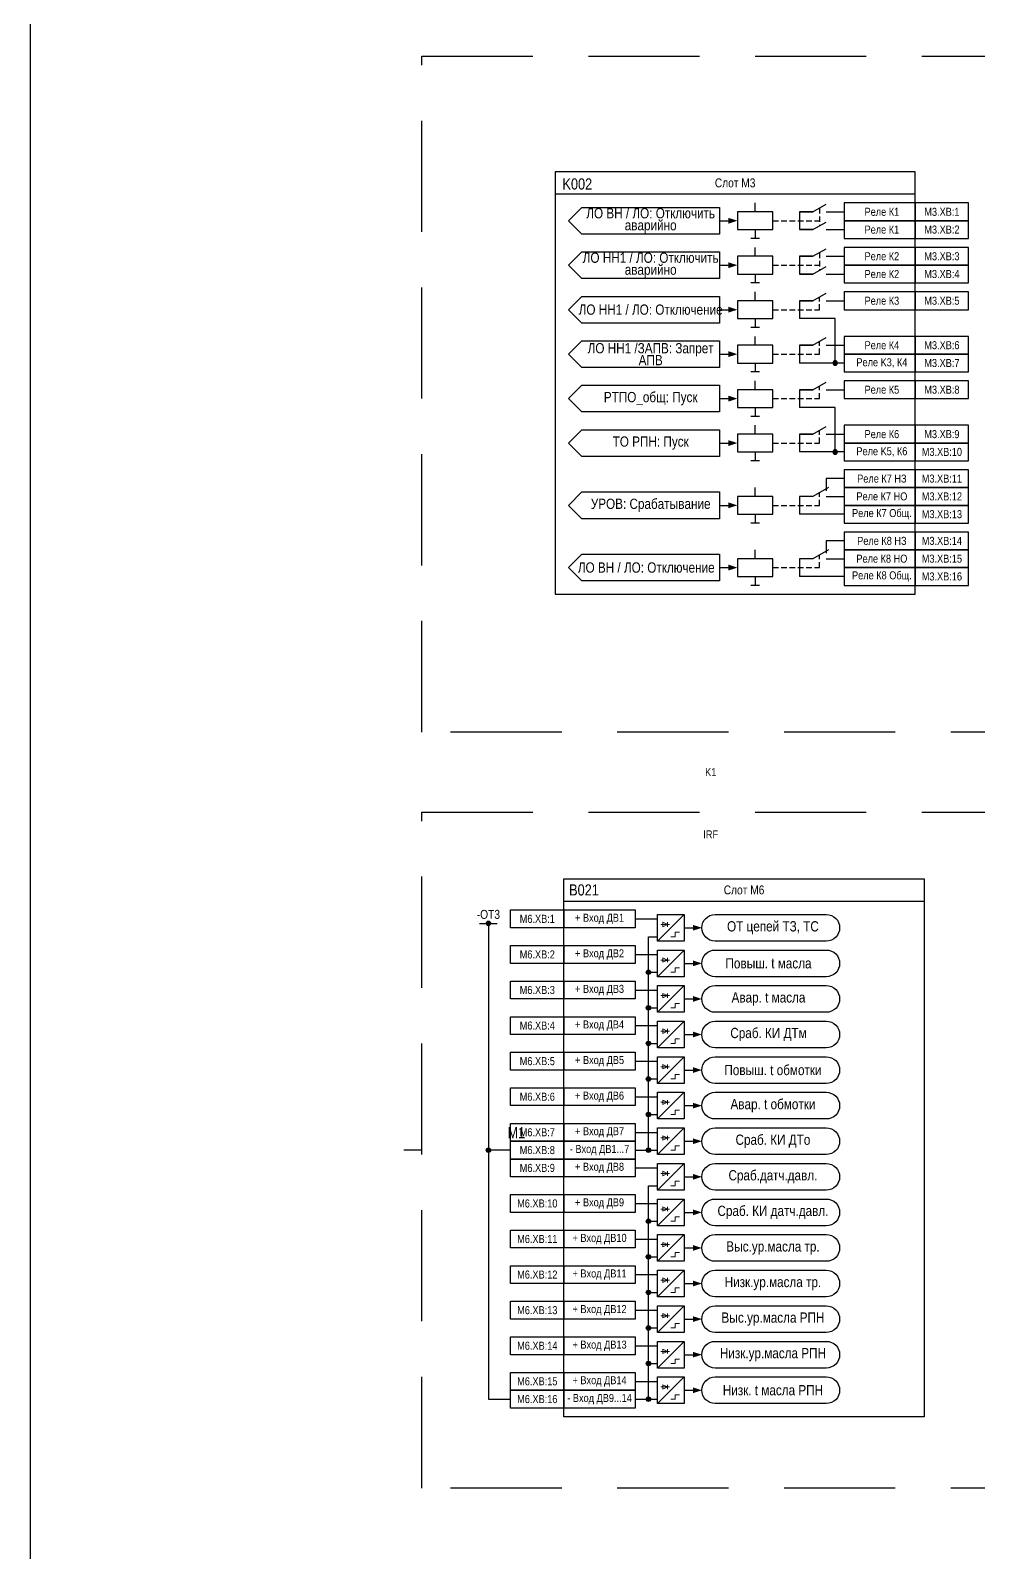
# Model space of a CAD drawing. Header units: millimetres. Extents: x 1657 to 5785, y -558 to 1129.
# Drawn here: x 3847 to 4060.2, y 166.5 to 508.8 of the extents above; entities that cross this region are included whole.
import ezdxf
from ezdxf.enums import TextEntityAlignment as Align

# ---------------------------------------------------------------- set-up
doc = ezdxf.new("R2010")
doc.units = ezdxf.units.MM
doc.linetypes.add('штриховая2', pattern=[0.375, 0.25, -0.125])
doc.layers.add('_ОРЗ_0.3', color=7, linetype='Continuous', lineweight=30)
doc.layers.add('TEXT', color=7, linetype='Continuous', lineweight=25)
doc.layers.add('Основная', color=7, linetype='Continuous')
doc.styles.add('1.8_Gost_RD', font='ARIALN.TTF', dxfattribs={"height": 1.8})
doc.styles.add('2.5_Gost_RD', font='ARIALN.TTF', dxfattribs={"height": 2.5})
doc.styles.add('2.5_ISOCPEUR', font='isocpeur.ttf', dxfattribs={"width": 0.9, "height": 2.5})
doc.styles.add('3.5_Gost_RD', font='ARIALN.TTF', dxfattribs={"height": 3.5})

# ---------------------------------------------------------------- blocks, each defined once
blk = doc.blocks.new('*U98')
at = {"layer": 'Основная', "color": 0}
blk.add_line((0, 0), (6, 3.43), dxfattribs=at)
blk = doc.blocks.new('*U109')
at = {"layer": 'Основная', "color": 0}
for p, q in [((-3, 0), (-9, 0)), ((9, 0), (3, 0))]:
    blk.add_line(p, q, dxfattribs=at)
at = {"layer": 'Основная', "ltscale": 0.25, "xscale": -1}
blk.add_blockref('*U98', (3, 0), dxfattribs=at)
at = {"layer": 'Основная', "style": '2.5_ISOCPEUR'}
for tag, p in [('В1', (-14, 6)), ('ОУ', (-2, 10)), ('В2', (-6, 4))]:
    blk.add_attdef(tag, text='', height=2.5, dxfattribs=at).set_placement(p, align=Align.MIDDLE_CENTER)
blk = doc.blocks.new('Точка')
at = {"ltscale": 100}
h = blk.add_hatch(color=256, dxfattribs=at)
h.dxf.hatch_style = 1
edge = h.paths.add_edge_path()
edge.add_arc((0, 0), 0.5, 0, 360)
blk.add_circle((0, 0), 0.5, dxfattribs=at)
blk = doc.blocks.new('*U114')
at = {"ltscale": 0.25}
blk.add_line((0, 0), (3, 0), dxfattribs=at)
blk.add_lwpolyline([(2, 0, 1.3, 0, 0), (4, 0, 0, 0, 0)], format="xyseb", dxfattribs=at)

msp = doc.modelspace()

# ---------------------------------------------------------------- linework, layer by layer
at = {"ltscale": 100}
for p, q in [((4010, 468), (4010, 470)), ((4023, 468), (4020, 468)), ((4029, 468), (4030, 468)), ((4010, 464), (4010, 462)), ((4023, 464), (4020, 464)), ((4029, 464), (4030, 464)), ((4011, 462), (4009, 462)), ((4010, 458), (4010, 460)), ((4023, 458), (4020, 458)), ((4029, 458), (4030, 458)), ((4011, 452), (4009, 452)), ((4010, 454), (4010, 452)), ((4023, 454), (4020, 454)), ((4029, 454), (4030, 454)), ((4010, 448), (4010, 450)), ((4023, 448), (4020, 448)), ((4029, 448), (4030, 448)), ((4011, 442), (4009, 442)), ((4010, 444), (4010, 442)), ((4028, 444), (4020, 444)), ((4010, 438), (4010, 440)), ((4023, 438), (4020, 438)), ((4029, 438), (4030, 438)), ((4011, 432), (4009, 432)), ((4010, 434), (4010, 432)), ((4030, 434), (4020, 434)), ((4010, 428), (4010, 430)), ((4023, 428), (4020, 428)), ((4029, 428), (4030, 428)), ((4011, 422), (4009, 422)), ((4010, 424), (4010, 422)), ((4028, 424), (4020, 424)), ((4010, 418), (4010, 420)), ((4023, 418), (4020, 418)), ((4029, 418), (4030, 418)), ((4011, 412), (4009, 412)), ((4010, 414), (4010, 412)), ((4030, 414), (4020, 414)), ((4010, 404), (4010, 406)), ((4023, 404), (4020, 404)), ((4026, 404), (4030, 404)), ((4011, 398), (4009, 398)), ((4010, 400), (4010, 398)), ((4030, 400), (4020, 400)), ((4010, 390), (4010, 392)), ((4023, 390), (4020, 390)), ((4026, 390), (4030, 390)), ((4011, 384), (4009, 384)), ((4010, 386), (4010, 384)), ((4030, 386), (4020, 386)), ((3948, 308), (3952, 308)), ((3950, 308), (3950, 201)), ((3935, 257), (3931, 257)), ((3955, 257), (3950, 257)), ((3950, 201), (3955, 201))]:
    msp.add_line(p, q, dxfattribs=at)
at = {"lineweight": 13, "ltscale": 0.25}
for p, q in [((3990.25, 308.25), (3990.25, 307.25)), ((3990.25, 300.25), (3990.25, 299.25)), ((3990.25, 292.25), (3990.25, 291.25)), ((3990.25, 284.25), (3990.25, 283.25)), ((3990.25, 276.25), (3990.25, 275.25)), ((3990.25, 268.25), (3990.25, 267.25)), ((3990.25, 260.25), (3990.25, 259.25)), ((3990.25, 252.25), (3990.25, 251.25)), ((3990.25, 244.25), (3990.25, 243.25)), ((3990.25, 236.25), (3990.25, 235.25)), ((3990.25, 228.25), (3990.25, 227.25)), ((3990.25, 220.25), (3990.25, 219.25)), ((3990.25, 212.25), (3990.25, 211.25)), ((3990.25, 204.25), (3990.25, 203.25))]:
    msp.add_line(p, q, dxfattribs=at)
at = {"ltscale": 100}
for points in [[(3847, 707), (4793, 707), (4793, -188), (3847, -188)], [(4046, 470), (4030, 470), (4030, 466), (4046, 466)], [(4058, 470), (4046, 470), (4046, 466), (4058, 466)], [(4014, 468), (4006, 468), (4006, 464), (4014, 464)], [(4046, 466), (4030, 466), (4030, 462), (4046, 462)], [(4058, 466), (4046, 466), (4046, 462), (4058, 462)], [(4046, 460), (4030, 460), (4030, 456), (4046, 456)], [(4058, 460), (4046, 460), (4046, 456), (4058, 456)], [(4014, 458), (4006, 458), (4006, 454), (4014, 454)], [(4046, 456), (4030, 456), (4030, 452), (4046, 452)], [(4058, 456), (4046, 456), (4046, 452), (4058, 452)], [(4046, 450), (4030, 450), (4030, 446), (4046, 446)], [(4058, 450), (4046, 450), (4046, 446), (4058, 446)], [(4014, 448), (4006, 448), (4006, 444), (4014, 444)], [(4046, 440), (4030, 440), (4030, 436), (4046, 436)], [(4058, 440), (4046, 440), (4046, 436), (4058, 436)], [(4014, 438), (4006, 438), (4006, 434), (4014, 434)], [(4046, 436), (4030, 436), (4030, 432), (4046, 432)], [(4058, 436), (4046, 436), (4046, 432), (4058, 432)], [(4014, 428), (4006, 428), (4006, 424), (4014, 424)], [(4046, 430), (4030, 430), (4030, 426), (4046, 426)], [(4058, 430), (4046, 430), (4046, 426), (4058, 426)], [(4014, 418), (4006, 418), (4006, 414), (4014, 414)], [(4046, 420), (4030, 420), (4030, 416), (4046, 416)], [(4058, 420), (4046, 420), (4046, 416), (4058, 416)], [(4046, 416), (4030, 416), (4030, 412), (4046, 412)], [(4058, 416), (4046, 416), (4046, 412), (4058, 412)], [(4046, 410), (4030, 410), (4030, 406), (4046, 406)], [(4058, 410), (4046, 410), (4046, 406), (4058, 406)], [(3971, 405), (4002, 405), (4002, 399), (3971, 399), (3968, 402)], [(4014, 404), (4006, 404), (4006, 400), (4014, 400)], [(4046, 406), (4030, 406), (4030, 402), (4046, 402)], [(4058, 406), (4046, 406), (4046, 402), (4058, 402)], [(4046, 402), (4030, 402), (4030, 398), (4046, 398)], [(4058, 402), (4046, 402), (4046, 398), (4058, 398)], [(4046, 396), (4030, 396), (4030, 392), (4046, 392)], [(4058, 396), (4046, 396), (4046, 392), (4058, 392)], [(4046, 392), (4030, 392), (4030, 388), (4046, 388)], [(4058, 392), (4046, 392), (4046, 388), (4058, 388)], [(4014, 390), (4006, 390), (4006, 386), (4014, 386)], [(4046, 388), (4030, 388), (4030, 384), (4046, 384)], [(4058, 388), (4046, 388), (4046, 384), (4058, 384)], [(3955, 311), (3967, 311), (3967, 307), (3955, 307)], [(3967, 311), (3983, 311), (3983, 307), (3967, 307)], [(3955, 303), (3967, 303), (3967, 299), (3955, 299)], [(3967, 303), (3983, 303), (3983, 299), (3967, 299)], [(3955, 295), (3967, 295), (3967, 291), (3955, 291)], [(3967, 295), (3983, 295), (3983, 291), (3967, 291)], [(3955, 287), (3967, 287), (3967, 283), (3955, 283)], [(3967, 287), (3983, 287), (3983, 283), (3967, 283)], [(3955, 279), (3967, 279), (3967, 275), (3955, 275)], [(3967, 279), (3983, 279), (3983, 275), (3967, 275)], [(3955, 271), (3967, 271), (3967, 267), (3955, 267)], [(3967, 271), (3983, 271), (3983, 267), (3967, 267)], [(3955, 263), (3967, 263), (3967, 259), (3955, 259)], [(3967, 263), (3983, 263), (3983, 259), (3967, 259)], [(3955, 259), (3967, 259), (3967, 255), (3955, 255)], [(3967, 259), (3983, 259), (3983, 255), (3967, 255)], [(3955, 255), (3967, 255), (3967, 251), (3955, 251)], [(3967, 255), (3983, 255), (3983, 251), (3967, 251)], [(3955, 247), (3967, 247), (3967, 243), (3955, 243)], [(3967, 247), (3983, 247), (3983, 243), (3967, 243)], [(3955, 239), (3967, 239), (3967, 235), (3955, 235)], [(3967, 239), (3983, 239), (3983, 235), (3967, 235)], [(3955, 231), (3967, 231), (3967, 227), (3955, 227)], [(3967, 231), (3983, 231), (3983, 227), (3967, 227)], [(3955, 223), (3967, 223), (3967, 219), (3955, 219)], [(3967, 223), (3983, 223), (3983, 219), (3967, 219)], [(3955, 215), (3967, 215), (3967, 211), (3955, 211)], [(3967, 215), (3983, 215), (3983, 211), (3967, 211)], [(3955, 207), (3967, 207), (3967, 203), (3955, 203)], [(3967, 207), (3983, 207), (3983, 203), (3967, 203)], [(3955, 203), (3967, 203), (3967, 199), (3955, 199)], [(3967, 203), (3983, 203), (3983, 199), (3967, 199)]]:
    msp.add_lwpolyline(points, close=True, dxfattribs=at)
at = {"linetype": 'штриховая2', "ltscale": 100}
for points in [[(3935, 503), (4120, 503), (4304, 503), (4304, 351), (3935, 351)], [(3935, 333), (4304, 333), (4304, 181), (3935, 181)]]:
    msp.add_lwpolyline(points, close=True, dxfattribs=at)
at = {"ltscale": 100}
for points in [[(4046, 472), (3965, 472)], [(4020, 468), (4020, 464)], [(4020, 458), (4020, 454)], [(4020, 448), (4020, 444)], [(4028, 434), (4028, 444)], [(4020, 438), (4020, 434)], [(4020, 428), (4020, 424)], [(4028, 414), (4028, 424)], [(4020, 418), (4020, 414)], [(4030, 408), (4026, 408), (4026, 405.25)], [(4020, 404), (4020, 400)], [(4026.5, 406), (4023, 404)], [(4030, 394), (4026, 394), (4026, 391.25)], [(4026.5, 392), (4023, 390)], [(4020, 390), (4020, 386)], [(3967, 313), (4048, 313)], [(3986, 257), (3986, 305)], [(3986, 201), (3986, 249)]]:
    msp.add_lwpolyline(points, dxfattribs=at)
at = {"linetype": 'штриховая2', "ltscale": 5}
for points in [[(4014, 466), (4024.5, 466)], [(4024.5, 468.86), (4024.5, 464.86)], [(4024.5, 458.86), (4024.5, 454.86)], [(4014, 456), (4024.5, 456)], [(4014, 446), (4024.5, 446), (4024.5, 448.86)], [(4014, 436), (4024.5, 436), (4024.5, 438.86)], [(4014, 426), (4024.5, 426), (4024.5, 428.86)], [(4014, 416), (4024.5, 416), (4024.5, 418.86)], [(4014, 402), (4024.5, 402), (4024.5, 404.86)], [(4014, 388), (4024.5, 388), (4024.5, 390.86)]]:
    msp.add_lwpolyline(points, dxfattribs=at)
for points in [[(3988, 310), (3994, 310), (3994, 304), (3988, 304)], [(3988, 302), (3994, 302), (3994, 296), (3988, 296)], [(3988, 294), (3994, 294), (3994, 288), (3988, 288)], [(3988, 286), (3994, 286), (3994, 280), (3988, 280)], [(3988, 278), (3994, 278), (3994, 272), (3988, 272)], [(3988, 270), (3994, 270), (3994, 264), (3988, 264)], [(3988, 262), (3994, 262), (3994, 256), (3988, 256)], [(3988, 254), (3994, 254), (3994, 248), (3988, 248)], [(3988, 246), (3994, 246), (3994, 240), (3988, 240)], [(3988, 238), (3994, 238), (3994, 232), (3988, 232)], [(3988, 230), (3994, 230), (3994, 224), (3988, 224)], [(3988, 222), (3994, 222), (3994, 216), (3988, 216)], [(3988, 214), (3994, 214), (3994, 208), (3988, 208)], [(3988, 206), (3994, 206), (3994, 200), (3988, 200)]]:
    msp.add_lwpolyline(points, close=True)
at = {"lineweight": 13, "ltscale": 0.25}
for points in [[(3990.25, 307.75), (3989.25, 308.25), (3989.25, 307.25), (3990.25, 307.75)], [(3990.25, 299.75), (3989.25, 300.25), (3989.25, 299.25), (3990.25, 299.75)], [(3990.25, 291.75), (3989.25, 292.25), (3989.25, 291.25), (3990.25, 291.75)], [(3990.25, 283.75), (3989.25, 284.25), (3989.25, 283.25), (3990.25, 283.75)], [(3990.25, 275.75), (3989.25, 276.25), (3989.25, 275.25), (3990.25, 275.75)], [(3990.25, 267.75), (3989.25, 268.25), (3989.25, 267.25), (3990.25, 267.75)], [(3990.25, 259.75), (3989.25, 260.25), (3989.25, 259.25), (3990.25, 259.75)], [(3990.25, 251.75), (3989.25, 252.25), (3989.25, 251.25), (3990.25, 251.75)], [(3990.25, 243.75), (3989.25, 244.25), (3989.25, 243.25), (3990.25, 243.75)], [(3990.25, 235.75), (3989.25, 236.25), (3989.25, 235.25), (3990.25, 235.75)], [(3990.25, 227.75), (3989.25, 228.25), (3989.25, 227.25), (3990.25, 227.75)], [(3990.25, 219.75), (3989.25, 220.25), (3989.25, 219.25), (3990.25, 219.75)], [(3990.25, 211.75), (3989.25, 212.25), (3989.25, 211.25), (3990.25, 211.75)], [(3990.25, 203.75), (3989.25, 204.25), (3989.25, 203.25), (3990.25, 203.75)]]:
    msp.add_lwpolyline(points, dxfattribs=at)
at = {"lineweight": 13, "flags": 128}
for points in [[(3989.5, 308.5, 0, 0, 0), (3989.5, 309, 0.25, 0, 0), (3989.5, 309.5, 0, 0, 0)], [(3990, 308.5, 0, 0, 0), (3990, 309, 0.25, 0, 0), (3990, 309.5, 0, 0, 0)], [(3989.5, 300.5, 0, 0, 0), (3989.5, 301, 0.25, 0, 0), (3989.5, 301.5, 0, 0, 0)], [(3990, 300.5, 0, 0, 0), (3990, 301, 0.25, 0, 0), (3990, 301.5, 0, 0, 0)], [(3989.5, 292.5, 0, 0, 0), (3989.5, 293, 0.25, 0, 0), (3989.5, 293.5, 0, 0, 0)], [(3990, 292.5, 0, 0, 0), (3990, 293, 0.25, 0, 0), (3990, 293.5, 0, 0, 0)], [(3989.5, 284.5, 0, 0, 0), (3989.5, 285, 0.25, 0, 0), (3989.5, 285.5, 0, 0, 0)], [(3990, 284.5, 0, 0, 0), (3990, 285, 0.25, 0, 0), (3990, 285.5, 0, 0, 0)], [(3989.5, 276.5, 0, 0, 0), (3989.5, 277, 0.25, 0, 0), (3989.5, 277.5, 0, 0, 0)], [(3990, 276.5, 0, 0, 0), (3990, 277, 0.25, 0, 0), (3990, 277.5, 0, 0, 0)], [(3989.5, 268.5, 0, 0, 0), (3989.5, 269, 0.25, 0, 0), (3989.5, 269.5, 0, 0, 0)], [(3990, 268.5, 0, 0, 0), (3990, 269, 0.25, 0, 0), (3990, 269.5, 0, 0, 0)], [(3989.5, 260.5, 0, 0, 0), (3989.5, 261, 0.25, 0, 0), (3989.5, 261.5, 0, 0, 0)], [(3990, 260.5, 0, 0, 0), (3990, 261, 0.25, 0, 0), (3990, 261.5, 0, 0, 0)], [(3989.5, 252.5, 0, 0, 0), (3989.5, 253, 0.25, 0, 0), (3989.5, 253.5, 0, 0, 0)], [(3990, 252.5, 0, 0, 0), (3990, 253, 0.25, 0, 0), (3990, 253.5, 0, 0, 0)], [(3989.5, 244.5, 0, 0, 0), (3989.5, 245, 0.25, 0, 0), (3989.5, 245.5, 0, 0, 0)], [(3990, 244.5, 0, 0, 0), (3990, 245, 0.25, 0, 0), (3990, 245.5, 0, 0, 0)], [(3989.5, 236.5, 0, 0, 0), (3989.5, 237, 0.25, 0, 0), (3989.5, 237.5, 0, 0, 0)], [(3990, 236.5, 0, 0, 0), (3990, 237, 0.25, 0, 0), (3990, 237.5, 0, 0, 0)], [(3989.5, 228.5, 0, 0, 0), (3989.5, 229, 0.25, 0, 0), (3989.5, 229.5, 0, 0, 0)], [(3990, 228.5, 0, 0, 0), (3990, 229, 0.25, 0, 0), (3990, 229.5, 0, 0, 0)], [(3989.5, 220.5, 0, 0, 0), (3989.5, 221, 0.25, 0, 0), (3989.5, 221.5, 0, 0, 0)], [(3990, 220.5, 0, 0, 0), (3990, 221, 0.25, 0, 0), (3990, 221.5, 0, 0, 0)], [(3989.5, 212.5, 0, 0, 0), (3989.5, 213, 0.25, 0, 0), (3989.5, 213.5, 0, 0, 0)], [(3990, 212.5, 0, 0, 0), (3990, 213, 0.25, 0, 0), (3990, 213.5, 0, 0, 0)], [(3989.5, 204.5, 0, 0, 0), (3989.5, 205, 0.25, 0, 0), (3989.5, 205.5, 0, 0, 0)], [(3990, 204.5, 0, 0, 0), (3990, 205, 0.25, 0, 0), (3990, 205.5, 0, 0, 0)]]:
    msp.add_lwpolyline(points, format="xyseb", dxfattribs=at)
at = {"ltscale": 100}
for points in [[(4001, 304, -1), (4001, 310), (4026, 310, -1), (4026, 304)], [(4001, 296, -1), (4001, 302), (4026, 302, -1), (4026, 296)], [(4001, 288, -1), (4001, 294), (4026, 294, -1), (4026, 288)], [(4001, 280, -1), (4001, 286), (4026, 286, -1), (4026, 280)], [(4001, 272, -1), (4001, 278), (4026, 278, -1), (4026, 272)], [(4001, 264, -1), (4001, 270), (4026, 270, -1), (4026, 264)], [(4001, 256, -1), (4001, 262), (4026, 262, -1), (4026, 256)], [(4001, 248, -1), (4001, 254), (4026, 254, -1), (4026, 248)], [(4001, 240, -1), (4001, 246), (4026, 246, -1), (4026, 240)], [(4001, 232, -1), (4001, 238), (4026, 238, -1), (4026, 232)], [(4001, 224, -1), (4001, 230), (4026, 230, -1), (4026, 224)], [(4001, 216, -1), (4001, 222), (4026, 222, -1), (4026, 216)], [(4001, 208, -1), (4001, 214), (4026, 214, -1), (4026, 208)], [(4001, 200, -1), (4001, 206), (4026, 206, -1), (4026, 200)]]:
    msp.add_lwpolyline(points, format="xyb", close=True, dxfattribs=at)
at = {"layer": '_ОРЗ_0.3', "ltscale": 100}
for points in [[(4046, 477), (3965, 477), (3965, 382), (4046, 382)], [(3967, 318), (4048, 318), (4048, 197), (3967, 197)]]:
    msp.add_lwpolyline(points, close=True, dxfattribs=at)
at = {"layer": 'Основная', "color": 0}
for p, q in [((3983, 309), (3988, 309)), ((3986, 305), (3988, 305)), ((3983, 301), (3988, 301)), ((3986, 297), (3988, 297)), ((3983, 293), (3988, 293)), ((3986, 289), (3988, 289)), ((3983, 285), (3988, 285)), ((3986, 281), (3988, 281)), ((3983, 277), (3988, 277)), ((3986, 273), (3988, 273)), ((3983, 269), (3988, 269)), ((3986, 265), (3988, 265)), ((3983, 261), (3988, 261)), ((3983, 257), (3988, 257)), ((3983, 253), (3988, 253)), ((3983, 253), (3988, 253)), ((3986, 249), (3988, 249)), ((3986, 249), (3988, 249)), ((3983, 245), (3988, 245)), ((3986, 241), (3988, 241)), ((3983, 237), (3988, 237)), ((3986, 233), (3988, 233)), ((3983, 229), (3988, 229)), ((3986, 225), (3988, 225)), ((3983, 221), (3988, 221)), ((3986, 217), (3988, 217)), ((3983, 213), (3988, 213)), ((3986, 209), (3988, 209)), ((3983, 205), (3988, 205)), ((3983, 201), (3988, 201))]:
    msp.add_line(p, q, dxfattribs=at)
at = {"layer": 'Основная', "ltscale": 0.25}
for p, q in [((3994, 310), (3988, 304)), ((3994, 302), (3988, 296)), ((3994, 294), (3988, 288)), ((3994, 286), (3988, 280)), ((3994, 278), (3988, 272)), ((3994, 270), (3988, 264)), ((3994, 262), (3988, 256)), ((3994, 254), (3988, 248)), ((3994, 246), (3988, 240)), ((3994, 238), (3988, 232)), ((3994, 230), (3988, 224)), ((3994, 222), (3988, 216)), ((3994, 214), (3988, 208)), ((3994, 206), (3988, 200))]:
    msp.add_line(p, q, dxfattribs=at)
at = {"layer": 'Основная', "color": 0, "lineweight": 13}
for p, q in [((3988.75, 307.75), (3990.75, 307.75)), ((3988.75, 299.75), (3990.75, 299.75)), ((3988.75, 291.75), (3990.75, 291.75)), ((3988.75, 283.75), (3990.75, 283.75)), ((3988.75, 275.75), (3990.75, 275.75)), ((3988.75, 267.75), (3990.75, 267.75)), ((3988.75, 259.75), (3990.75, 259.75)), ((3988.75, 251.75), (3990.75, 251.75)), ((3988.75, 243.75), (3990.75, 243.75)), ((3988.75, 235.75), (3990.75, 235.75)), ((3988.75, 227.75), (3990.75, 227.75)), ((3988.75, 219.75), (3990.75, 219.75)), ((3988.75, 211.75), (3990.75, 211.75)), ((3988.75, 203.75), (3990.75, 203.75))]:
    msp.add_line(p, q, dxfattribs=at)
for p, q in [((3991, 305), (3992, 305)), ((3992, 306), (3993, 306)), ((3992, 305), (3992, 306)), ((3992, 298), (3993, 298)), ((3992, 297), (3992, 298)), ((3991, 297), (3992, 297)), ((3991, 289), (3992, 289)), ((3992, 290), (3993, 290)), ((3992, 289), (3992, 290)), ((3991, 281), (3992, 281)), ((3992, 282), (3993, 282)), ((3992, 281), (3992, 282)), ((3992, 274), (3993, 274)), ((3992, 273), (3992, 274)), ((3991, 273), (3992, 273)), ((3991, 265), (3992, 265)), ((3992, 266), (3993, 266)), ((3992, 265), (3992, 266)), ((3991, 257), (3992, 257)), ((3992, 258), (3993, 258)), ((3992, 257), (3992, 258)), ((3992, 250), (3993, 250)), ((3992, 249), (3992, 250)), ((3991, 249), (3992, 249)), ((3991, 241), (3992, 241)), ((3992, 242), (3993, 242)), ((3992, 241), (3992, 242)), ((3991, 233), (3992, 233)), ((3992, 234), (3993, 234)), ((3992, 233), (3992, 234)), ((3992, 226), (3993, 226)), ((3992, 225), (3992, 226)), ((3991, 225), (3992, 225)), ((3991, 217), (3992, 217)), ((3992, 218), (3993, 218)), ((3992, 217), (3992, 218)), ((3991, 209), (3992, 209)), ((3992, 210), (3993, 210)), ((3992, 209), (3992, 210)), ((3992, 202), (3993, 202)), ((3992, 201), (3992, 202)), ((3991, 201), (3992, 201))]:
    msp.add_line(p, q, dxfattribs=at).dxf.unprotected_set("ltscale", 0)
at = {"layer": 'Основная', "ltscale": 100}
for points in [[(4002, 469), (4002, 463), (3971, 463), (3968, 466), (3971, 469)], [(4002, 459), (4002, 453), (3971, 453), (3968, 456), (3971, 459)], [(4002, 449), (4002, 443), (3971, 443), (3968, 446), (3971, 449)], [(4002, 439), (4002, 433), (3971, 433), (3968, 436), (3971, 439)], [(4002, 429), (4002, 423), (3971, 423), (3968, 426), (3971, 429)], [(4002, 419), (4002, 413), (3971, 413), (3968, 416), (3971, 419)], [(4002, 391), (4002, 385), (3971, 385), (3968, 388), (3971, 391)]]:
    msp.add_lwpolyline(points, close=True, dxfattribs=at)

# ---------------------------------------------------------------- block references
at = {"ltscale": 0.35}
for p in [(4002, 466), (4002, 456), (4002, 446), (4002, 436), (4002, 426), (4002, 416), (4002, 402), (4002, 388), (3994, 307), (3994, 299), (3994, 291), (3994, 283), (3994, 275), (3994, 267), (3994, 259), (3994, 251), (3994, 243), (3994, 235), (3994, 227), (3994, 219), (3994, 211), (3994, 203)]:
    msp.add_blockref('*U114', p, dxfattribs=at)
at = {"ltscale": 100, "xscale": -1}
for p in [(4028, 434), (4028, 414)]:
    msp.add_blockref('Точка', p, dxfattribs=at)
at = {"ltscale": 100}
for p in [(3950, 308), (3986, 297), (3986, 289), (3986, 281), (3986, 273), (3986, 265), (3950, 257), (3986, 257), (3986, 241), (3986, 233), (3986, 225), (3986, 217), (3986, 209), (3986, 201)]:
    msp.add_blockref('Точка', p, dxfattribs=at)
at = {"layer": 'Основная', "ltscale": 0.25, "xscale": -0.5, "yscale": 0.5, "zscale": 0.5}
for p in [(4024.5, 468), (4024.5, 464), (4024.5, 458), (4024.5, 454), (4024.5, 448), (4024.5, 438), (4024.5, 428), (4024.5, 418)]:
    msp.add_blockref('*U109', p, dxfattribs=at)

# ---------------------------------------------------------------- texts
at = {"ltscale": 100}
for s, insert, char_height, width, attachment_point, style in [('K002', (3970, 474.25), 2.5, 10, 5, '2.5_Gost_RD'), ('Слот М3', (4005.5, 474.5), 2, 81, 5, '1.8_Gost_RD'), ('\\pxi0.55556,qc;Реле К1', (4038, 468), 1.8, 16, 5, '1.8_Gost_RD'), ('М3.XB:1', (4052, 468), 1.8, 10, 5, '1.8_Gost_RD'), ('\\pxi0.55556,qc;Реле К1', (4038, 464), 1.8, 16, 5, '1.8_Gost_RD'), ('М3.XB:2', (4052, 464), 1.8, 10, 5, '1.8_Gost_RD'), ('\\pxi0.55556,qc;Реле К2', (4038, 458), 1.8, 16, 5, '1.8_Gost_RD'), ('М3.XB:3', (4052, 458), 1.8, 10, 5, '1.8_Gost_RD'), ('\\pxi0.55556,qc;Реле К2', (4038, 454), 1.8, 16, 5, '1.8_Gost_RD'), ('М3.XB:4', (4052, 454), 1.8, 10, 5, '1.8_Gost_RD'), ('\\pxi0.55556,qc;Реле К3', (4038, 448), 1.8, 16, 5, '1.8_Gost_RD'), ('М3.XB:5', (4052, 448), 1.8, 10, 5, '1.8_Gost_RD'), ('\\pxi0.55556,qc;Реле К4', (4038, 438), 1.8, 16, 5, '1.8_Gost_RD'), ('М3.XB:6', (4052, 438), 1.8, 10, 5, '1.8_Gost_RD'), ('\\pxi0.55556,qc;Реле K3, К4', (4038, 434), 1.8, 16, 5, '1.8_Gost_RD'), ('М3.XB:7', (4052, 434), 1.8, 10, 5, '1.8_Gost_RD'), ('\\pxi0.55556,qc;Реле К5', (4038, 428), 1.8, 16, 5, '1.8_Gost_RD'), ('М3.XB:8', (4052, 428), 1.8, 10, 5, '1.8_Gost_RD'), ('\\pxsm0.7;РТПО_общ: Пуск', (3986.5, 426), 2.3, 31, 5, '2.5_Gost_RD'), ('\\pxi0.55556,qc;Реле К6', (4038, 418), 1.8, 16, 5, '1.8_Gost_RD'), ('М3.XB:9', (4052, 418), 1.8, 10, 5, '1.8_Gost_RD'), ('\\pxsm0.7;ТО РПН: Пуск', (3986.5, 416), 2.3, 31, 5, '2.5_Gost_RD'), ('\\pxi0.55556,qc;Реле K5, К6', (4038, 414), 1.8, 16, 5, '1.8_Gost_RD'), ('М3.XB:10', (4052, 414), 1.8, 10, 5, '1.8_Gost_RD'), ('\\pxi0.55556,qc;Реле К7 НЗ', (4038, 408), 1.8, 16, 5, '1.8_Gost_RD'), ('М3.XB:11', (4052, 408), 1.8, 10, 5, '1.8_Gost_RD'), ('\\pxi0.55556,qc;Реле К7 НО', (4038, 404), 1.8, 16, 5, '1.8_Gost_RD'), ('М3.XB:12', (4052, 404), 1.8, 10, 5, '1.8_Gost_RD'), ('\\pxi0.55556,qc;Реле К7 Общ.', (4038, 400), 1.8, 16, 5, '1.8_Gost_RD'), ('М3.XB:13', (4052, 400), 1.8, 10, 5, '1.8_Gost_RD'), ('\\pxi0.55556,qc;Реле К8 НЗ', (4038, 394), 1.8, 16, 5, '1.8_Gost_RD'), ('М3.XB:14', (4052, 394), 1.8, 10, 5, '1.8_Gost_RD'), ('\\pxi0.55556,qc;Реле К8 НО', (4038, 390), 1.8, 16, 5, '1.8_Gost_RD'), ('М3.XB:15', (4052, 390), 1.8, 10, 5, '1.8_Gost_RD'), ('\\pxi0.55556,qc;Реле К8 Общ.', (4038, 386), 1.8, 16, 5, '1.8_Gost_RD'), ('М3.XB:16', (4052, 386), 1.8, 10, 5, '1.8_Gost_RD'), ('K1', (4000, 342), 1.8, 6, 5, '1.8_Gost_RD'), ('IRF', (4000, 328), 1.8, 6, 5, '1.8_Gost_RD'), ('B021', (3971.5, 315.5), 2.5, 11, 5, '2.5_Gost_RD'), ('Слот М6', (4007.5, 315.5), 2, 81, 5, '1.8_Gost_RD'), ('-ОТ3', (3950, 310), 2, 81, 5, '1.8_Gost_RD'), ('М6.XB:1', (3961, 309), 1.8, 12, 5, '1.8_Gost_RD'), ('+ Вход ДВ1', (3975, 309), 1.8, 16, 5, '1.8_Gost_RD'), ('М6.XB:2', (3961, 301), 1.8, 12, 5, '1.8_Gost_RD'), ('+ Вход ДВ2', (3975, 301), 1.8, 16, 5, '1.8_Gost_RD'), ('М6.XB:3', (3961, 293), 1.8, 12, 5, '1.8_Gost_RD'), ('+ Вход ДВ3', (3975, 293), 1.8, 16, 5, '1.8_Gost_RD'), ('М6.XB:4', (3961, 285), 1.8, 12, 5, '1.8_Gost_RD'), ('+ Вход ДВ4', (3975, 285), 1.8, 16, 5, '1.8_Gost_RD'), ('М6.XB:5', (3961, 277), 1.8, 12, 5, '1.8_Gost_RD'), ('+ Вход ДВ5', (3975, 277), 1.8, 16, 5, '1.8_Gost_RD'), ('М6.XB:6', (3961, 269), 1.8, 12, 5, '1.8_Gost_RD'), ('+ Вход ДВ6', (3975, 269), 1.8, 16, 5, '1.8_Gost_RD'), ('M1', (3954.29, 262.17), 2.5, 3, 1, '3.5_Gost_RD'), ('М6.XB:7', (3961, 261), 1.8, 12, 5, '1.8_Gost_RD'), ('+ Вход ДВ7', (3975, 261), 1.8, 16, 5, '1.8_Gost_RD'), ('М6.XB:8', (3961, 257), 1.8, 12, 5, '1.8_Gost_RD'), ('- Вход ДВ1...7', (3975, 257), 1.8, 16, 5, '1.8_Gost_RD'), ('М6.XB:9', (3961, 253), 1.8, 12, 5, '1.8_Gost_RD'), ('+ Вход ДВ8', (3975, 253), 1.8, 16, 5, '1.8_Gost_RD'), ('М6.XB:10', (3961, 245), 1.8, 12, 5, '1.8_Gost_RD'), ('+ Вход ДВ9', (3975, 245), 1.8, 16, 5, '1.8_Gost_RD'), ('М6.XB:11', (3961, 237), 1.8, 12, 5, '1.8_Gost_RD'), ('+ Вход ДВ10', (3975, 237), 1.8, 16, 5, '1.8_Gost_RD'), ('\\A1;\\pxsm0.7;Выс.ур.масла тр.', (4014, 235), 2.3, 31, 5, '2.5_Gost_RD'), ('М6.XB:12', (3961, 229), 1.8, 12, 5, '1.8_Gost_RD'), ('+ Вход ДВ11', (3975, 229), 1.8, 16, 5, '1.8_Gost_RD'), ('\\A1;\\pxsm0.7;Низк.ур.масла тр.', (4014, 227), 2.3, 29.7748, 5, '2.5_Gost_RD'), ('М6.XB:13', (3961, 221), 1.8, 12, 5, '1.8_Gost_RD'), ('+ Вход ДВ12', (3975, 221), 1.8, 16, 5, '1.8_Gost_RD'), ('\\A1;\\pxsm0.7;Выс.ур.масла РПН', (4014, 219), 2.3, 31, 5, '2.5_Gost_RD'), ('М6.XB:14', (3961, 213), 1.8, 12, 5, '1.8_Gost_RD'), ('+ Вход ДВ13', (3975, 213), 1.8, 16, 5, '1.8_Gost_RD'), ('\\A1;\\pxsm0.7;Низк.ур.масла РПН', (4014, 211), 2.3, 29.7748, 5, '2.5_Gost_RD'), ('М6.XB:15', (3961, 205), 1.8, 12, 5, '1.8_Gost_RD'), ('+ Вход ДВ14', (3975, 205), 1.8, 16, 5, '1.8_Gost_RD'), ('- Вход ДВ9...14', (3975, 201), 1.8, 16, 5, '1.8_Gost_RD'), ('\\A1;\\pxsm0.7;Низк. t масла РПН', (4014, 203), 2.3, 29.7748, 5, '2.5_Gost_RD'), ('М6.XB:16', (3961, 201), 1.8, 12, 5, '1.8_Gost_RD')]:
    msp.add_mtext(s, dxfattribs=dict(at, insert=insert, char_height=char_height, width=width, attachment_point=attachment_point, style=style))
at = {"color": 0, "ltscale": 100, "insert": (3986.5, 402), "char_height": 2.3, "width": 31, "attachment_point": 5, "style": '2.5_Gost_RD'}
msp.add_mtext('{\\C256;УРОВ: Срабатывание}', dxfattribs=at)
at = {"layer": 'TEXT', "ltscale": 100, "char_height": 2.3, "attachment_point": 5, "style": '2.5_Gost_RD'}
for s, insert, width in [('\\pxsm0.7;ЛО ВН / ЛО: Отключить аварийно', (3986.5, 466), 32.7284), ('\\pxsm0.7;ЛО НН1 / ЛО: Отключить аварийно', (3986.5, 456), 32.7284), ('\\pxsm0.7;ЛО НН1 / ЛО: Отключение', (3986.5, 446), 31), ('\\pxsm0.7;ЛО НН1 /ЗАПВ: Запрет АПВ', (3986.5, 436), 31), ('\\pxsm0.7;ЛО ВН / ЛО: Отключение', (3985.5, 388), 31), ('\\pxsm0.7;ОТ цепей ТЗ, ТС', (4014, 307), 31), ('\\A1;\\pxsm0.7;Повыш. t масла ', (4013, 299), 31), ('\\A1;\\pxsm0.7;Авар. t масла', (4013, 291), 31), ('\\A1;\\pxsm0.7;Сраб. КИ ДТм', (4013, 283), 31), ('\\A1;\\pxsm0.7;Повыш. t обмотки', (4014, 275), 31), ('\\A1;\\pxsm0.7;Авар. t обмотки', (4014, 267), 31), ('\\A1;\\pxsm0.7;Сраб. КИ ДТо', (4014, 259), 31), ('\\A1;\\pxsm0.7;Сраб.д{\\T0.95;а}тч.давл.', (4014, 251), 31), ('\\A1;\\pxsm0.7;Сраб. КИ датч.давл.', (4014, 243), 31)]:
    msp.add_mtext(s, dxfattribs=dict(at, insert=insert, width=width))

doc.saveas('drawing.dxf')
